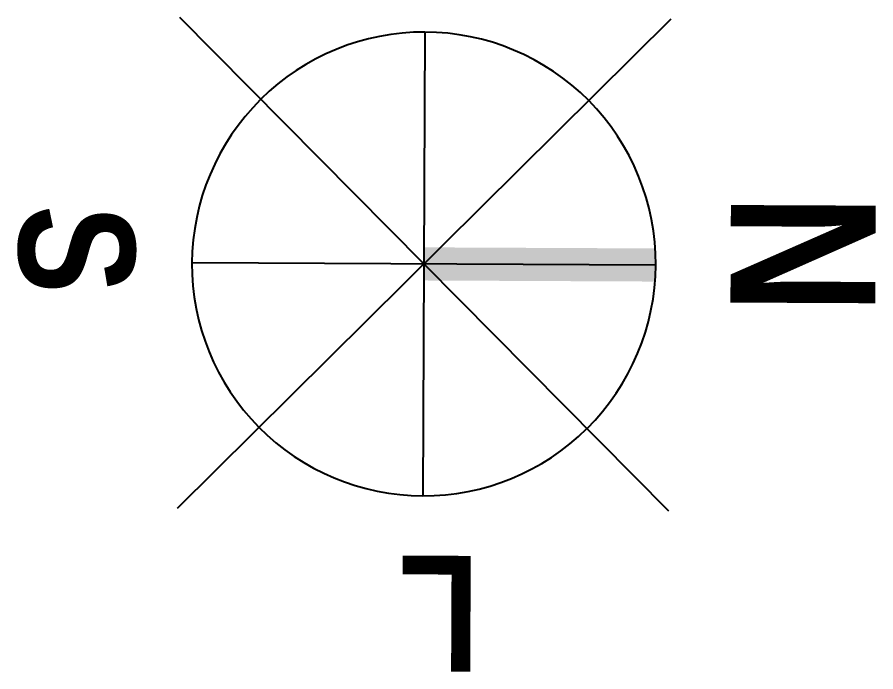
# Model space of a CAD drawing. Header units: millimetres. Extents: x 357 to 945, y 547 to 720.
# Drawn here: x 857.91 to 867.17, y 602.41 to 609.48 of the extents above; entities that cross this region are included whole.
import ezdxf

# ---------------------------------------------------------------- set-up
doc = ezdxf.new("R2010")
doc.units = ezdxf.units.MM
doc.layers.add('ABASE', color=254, linetype='Continuous')
doc.styles.add('TECHNIC_BOLD', font='techb___.ttf')

msp = doc.modelspace()

# ---------------------------------------------------------------- linework, layer by layer
at = {"layer": 'ABASE', "color": 8}
for p, q in [((864.96285, 609.45463), (859.63192, 604.17329)), ((859.6567, 609.47623), (864.93804, 604.1453)), ((862.30747, 609.31567), (862.28408, 604.30907)), ((864.79588, 606.80069), (859.79567, 606.82405))]:
    msp.add_line(p, q, dxfattribs=at)
for centre, start, end in [((862.29897, 606.81235), 89.80476, 134.732265), ((862.29897, 606.81235), 44.784007, 89.805439), ((862.29576, 606.80917), 134.732265, 179.659091), ((862.29579, 606.81557), 359.65998, 44.680523), ((862.29576, 606.80917), 179.706394, 224.680523), ((862.29579, 606.81557), 314.732265, 359.659091), ((862.29258, 606.81238), 224.784007, 269.805439), ((862.29258, 606.81238), 269.806352, 314.732265)]:
    msp.add_arc(centre, 2.50333, start, end, dxfattribs=at)
msp.add_solid([(862.29932, 606.99116), (864.79672, 606.97949), (862.29765, 606.63355), (864.79505, 606.62188)], dxfattribs=at)

# ---------------------------------------------------------------- texts
at = {"layer": 'ABASE', "color": 8, "style": 'TECHNIC_BOLD'}
for s, height, rotation, p in [('S', 1.25167, 269.732265, (857.92654, 607.44956)), ('N', 1.56458, 269.732265, (865.61064, 607.56784)), ('L', 1.25167, 179.732265, (862.89782, 603.65982))]:
    msp.add_text(s, height=height, rotation=rotation, dxfattribs=at).set_placement(p)

doc.saveas('drawing.dxf')
